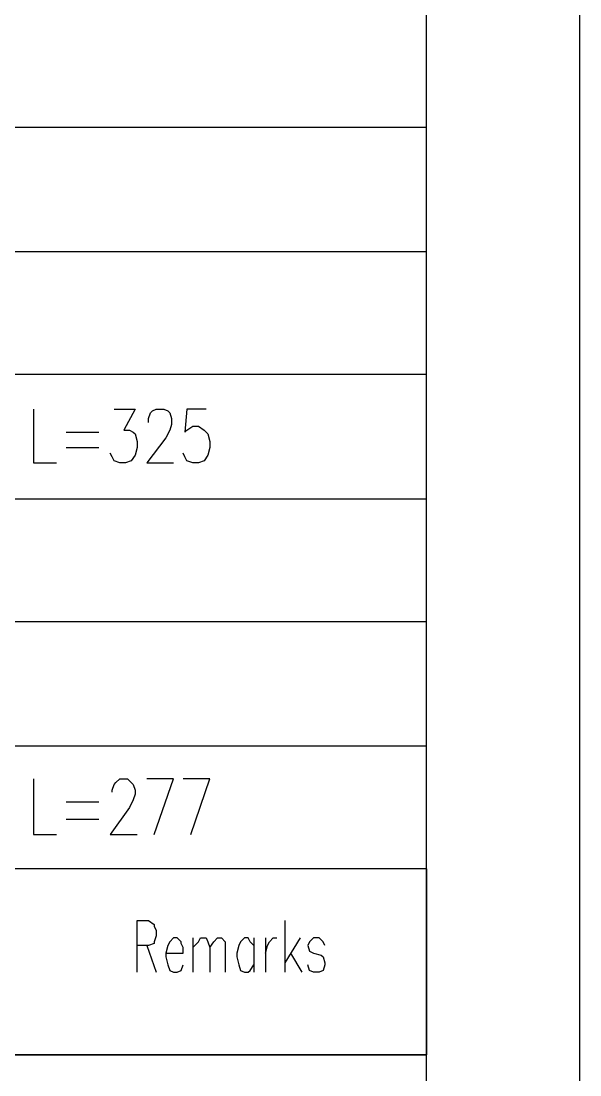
# Model space of a CAD drawing. Extents: x 0.3 to 16.2, y 0.3 to 22.9.
# Drawn here: x 15.278 to 16.25, y 1.971 to 3.805 of the extents above; entities that cross this region are included whole.
import ezdxf

# ---------------------------------------------------------------- set-up
doc = ezdxf.new("R2010")
doc.units = 0
doc.header["$MEASUREMENT"] = 0
doc.linetypes.add('AUSGEZOGEN', pattern=[0])
doc.layers.get('0').update_dxf_attribs({"linetype": 'AUSGEZOGEN'})

msp = doc.modelspace()

# ---------------------------------------------------------------- linework, layer by layer
for points in [[(0.28, 0.2867), (16.25, 0.2867), (16.25, 0.2867), (16.25, 22.8967), (16.25, 22.8967), (0.28, 22.8967), (0.28, 22.8967), (0.28, 0.2867), (0.28, 0.2867)], [(0.95, 0.5533), (15.9833, 0.5533), (15.9833, 0.5533), (15.9833, 22.63), (15.9833, 22.63), (0.95, 22.63), (0.95, 22.63), (0.95, 0.5533), (0.95, 0.5533)], [(15.9833, 3.62), (15.9833, 3.8333)], [(15.9833, 3.62), (11.1433, 3.62)], [(15.9833, 3.4033), (15.9833, 3.62)], [(15.9833, 3.4033), (11.1433, 3.4033)], [(15.9833, 3.19), (15.9833, 3.4033)], [(15.9833, 3.19), (11.1433, 3.19)], [(15.9833, 2.9733), (15.9833, 3.19)], [(15.3, 3.13), (15.3, 3.0367), (15.3, 3.0367), (15.34, 3.0367)], [(15.44, 3.13), (15.4767, 3.13), (15.4767, 3.13), (15.4567, 3.0933), (15.4567, 3.0933), (15.4667, 3.0933), (15.4667, 3.0933), (15.4733, 3.09), (15.4733, 3.09), (15.4767, 3.0867), (15.4767, 3.0867), (15.48, 3.0733), (15.48, 3.0733), (15.48, 3.0633), (15.48, 3.0633), (15.4767, 3.05), (15.4767, 3.05), (15.47, 3.04), (15.47, 3.04), (15.46, 3.0367), (15.46, 3.0367), (15.45, 3.0367), (15.45, 3.0367), (15.44, 3.04), (15.44, 3.04), (15.4367, 3.0467), (15.4367, 3.0467), (15.4333, 3.0533)], [(15.5, 3.1067), (15.5, 3.1133), (15.5, 3.1133), (15.5033, 3.1233), (15.5033, 3.1233), (15.5067, 3.1267), (15.5067, 3.1267), (15.5133, 3.13), (15.5133, 3.13), (15.5267, 3.13), (15.5267, 3.13), (15.5333, 3.1267), (15.5333, 3.1267), (15.5367, 3.1233), (15.5367, 3.1233), (15.54, 3.1133), (15.54, 3.1133), (15.54, 3.1033), (15.54, 3.1033), (15.5367, 3.0933), (15.5367, 3.0933), (15.53, 3.08), (15.53, 3.08), (15.4967, 3.0367), (15.4967, 3.0367), (15.5433, 3.0367)], [(15.6, 3.13), (15.5667, 3.13), (15.5667, 3.13), (15.5633, 3.09), (15.5633, 3.09), (15.5667, 3.0933), (15.5667, 3.0933), (15.5767, 3.1), (15.5767, 3.1), (15.5867, 3.1), (15.5867, 3.1), (15.5967, 3.0933), (15.5967, 3.0933), (15.6033, 3.0867), (15.6033, 3.0867), (15.6067, 3.0733), (15.6067, 3.0733), (15.6067, 3.0633), (15.6067, 3.0633), (15.6033, 3.05), (15.6033, 3.05), (15.5967, 3.04), (15.5967, 3.04), (15.5867, 3.0367), (15.5867, 3.0367), (15.5767, 3.0367), (15.5767, 3.0367), (15.5667, 3.04), (15.5667, 3.04), (15.5633, 3.0467), (15.5633, 3.0467), (15.56, 3.0533)], [(15.3567, 3.09), (15.4133, 3.09)], [(15.3567, 3.0633), (15.4133, 3.0633)], [(15.9833, 2.9733), (11.1433, 2.9733)], [(15.9833, 2.76), (15.9833, 2.9733)], [(15.9833, 2.76), (11.1433, 2.76)], [(15.9833, 2.5433), (15.9833, 2.76)], [(15.9833, 2.5433), (11.1433, 2.5433)], [(15.9833, 2.33), (15.9833, 2.5433)], [(15.3, 2.4867), (15.3, 2.39), (15.3, 2.39), (15.34, 2.39)], [(15.4367, 2.4633), (15.4367, 2.4667), (15.4367, 2.4667), (15.44, 2.4767), (15.44, 2.4767), (15.4433, 2.48), (15.4433, 2.48), (15.45, 2.4867), (15.45, 2.4867), (15.4633, 2.4867), (15.4633, 2.4867), (15.47, 2.48), (15.47, 2.48), (15.4733, 2.4767), (15.4733, 2.4767), (15.4767, 2.4667), (15.4767, 2.4667), (15.4767, 2.46), (15.4767, 2.46), (15.4733, 2.45), (15.4733, 2.45), (15.4667, 2.4367), (15.4667, 2.4367), (15.4333, 2.39), (15.4333, 2.39), (15.48, 2.39)], [(15.51, 2.39), (15.5433, 2.4867), (15.5433, 2.4867), (15.4967, 2.4867)], [(15.5733, 2.39), (15.6067, 2.4867), (15.6067, 2.4867), (15.56, 2.4867)], [(15.3567, 2.4467), (15.4133, 2.4467)], [(15.3567, 2.4167), (15.4133, 2.4167)], [(15.9833, 2.33), (11.1433, 2.33), (11.1433, 2.33), (11.1433, 2.0067)], [(15.9833, 2.33), (11.1433, 2.33), (11.1433, 2.33), (11.1433, 2.0067)], [(15.9833, 0.5533), (15.9833, 2.33), (15.9833, 2.33), (15.9833, 2.0067)], [(15.9833, 2.33), (15.9833, 2.0067), (15.9833, 2.0067), (15.9833, 2.33), (15.9833, 2.33)], [(15.48, 2.15), (15.48, 2.24), (15.48, 2.24), (15.5, 2.24), (15.5, 2.24), (15.51, 2.2333), (15.51, 2.2333), (15.51, 2.23), (15.51, 2.23), (15.5133, 2.2233), (15.5133, 2.2233), (15.5133, 2.2133), (15.5133, 2.2133), (15.51, 2.2033), (15.51, 2.2033), (15.51, 2.2), (15.51, 2.2), (15.5, 2.1967), (15.5, 2.1967), (15.48, 2.1967)], [(15.7367, 2.24), (15.7367, 2.15)], [(15.53, 2.1833), (15.56, 2.1833), (15.56, 2.1833), (15.56, 2.1933), (15.56, 2.1933), (15.5567, 2.2), (15.5567, 2.2), (15.5567, 2.2033), (15.5567, 2.2033), (15.55, 2.21), (15.55, 2.21), (15.5433, 2.21), (15.5433, 2.21), (15.5367, 2.2033), (15.5367, 2.2033), (15.5333, 2.1967), (15.5333, 2.1967), (15.53, 2.1833), (15.53, 2.1833), (15.53, 2.1767), (15.53, 2.1767), (15.5333, 2.1633), (15.5333, 2.1633), (15.5367, 2.1533), (15.5367, 2.1533), (15.5433, 2.15), (15.5433, 2.15), (15.55, 2.15), (15.55, 2.15), (15.5567, 2.1533), (15.5567, 2.1533), (15.56, 2.1633)], [(15.5767, 2.21), (15.5767, 2.15)], [(15.5767, 2.1933), (15.5867, 2.2033), (15.5867, 2.2033), (15.59, 2.21), (15.59, 2.21), (15.6, 2.21), (15.6, 2.21), (15.6033, 2.2033), (15.6033, 2.2033), (15.6067, 2.1933), (15.6067, 2.1933), (15.6067, 2.15)], [(15.6067, 2.1933), (15.6133, 2.2033), (15.6133, 2.2033), (15.62, 2.21), (15.62, 2.21), (15.6267, 2.21), (15.6267, 2.21), (15.6333, 2.2033), (15.6333, 2.2033), (15.6333, 2.15)], [(15.6833, 2.1967), (15.6767, 2.2033), (15.6767, 2.2033), (15.6733, 2.21), (15.6733, 2.21), (15.6667, 2.21), (15.6667, 2.21), (15.66, 2.2033), (15.66, 2.2033), (15.6567, 2.1967), (15.6567, 2.1967), (15.6533, 2.1833), (15.6533, 2.1833), (15.6533, 2.1767), (15.6533, 2.1767), (15.6567, 2.1633), (15.6567, 2.1633), (15.66, 2.1533), (15.66, 2.1533), (15.6667, 2.15), (15.6667, 2.15), (15.6733, 2.15), (15.6733, 2.15), (15.6767, 2.1533), (15.6767, 2.1533), (15.6833, 2.1633)], [(15.6833, 2.21), (15.6833, 2.15)], [(15.7033, 2.21), (15.7033, 2.15)], [(15.7033, 2.1833), (15.7067, 2.1967), (15.7067, 2.1967), (15.71, 2.2033), (15.71, 2.2033), (15.7167, 2.21), (15.7167, 2.21), (15.7233, 2.21)], [(15.7633, 2.21), (15.7367, 2.1667)], [(15.8067, 2.1967), (15.8033, 2.2033), (15.8033, 2.2033), (15.7967, 2.21), (15.7967, 2.21), (15.7867, 2.21), (15.7867, 2.21), (15.78, 2.2033), (15.78, 2.2033), (15.7767, 2.1967), (15.7767, 2.1967), (15.78, 2.1867), (15.78, 2.1867), (15.7867, 2.1833), (15.7867, 2.1833), (15.8, 2.18), (15.8, 2.18), (15.8033, 2.1767), (15.8033, 2.1767), (15.8067, 2.1667), (15.8067, 2.1667), (15.8067, 2.1633), (15.8067, 2.1633), (15.8033, 2.1533), (15.8033, 2.1533), (15.7967, 2.15), (15.7967, 2.15), (15.7867, 2.15), (15.7867, 2.15), (15.78, 2.1533), (15.78, 2.1533), (15.7767, 2.1633)], [(15.4967, 2.1967), (15.5133, 2.15)], [(15.7467, 2.1833), (15.7667, 2.15)], [(11.1433, 2.0067), (15.9833, 2.0067)], [(15.9833, 2.0067), (11.1433, 2.0067)], [(15.9833, 2.0067), (11.1433, 2.0067), (11.1433, 2.0067), (11.1433, 0.5533), (11.1433, 0.5533), (15.9833, 0.5533), (15.9833, 0.5533), (15.9833, 2.0067), (15.9833, 2.0067)]]:
    msp.add_lwpolyline(points)

doc.saveas('drawing.dxf')
